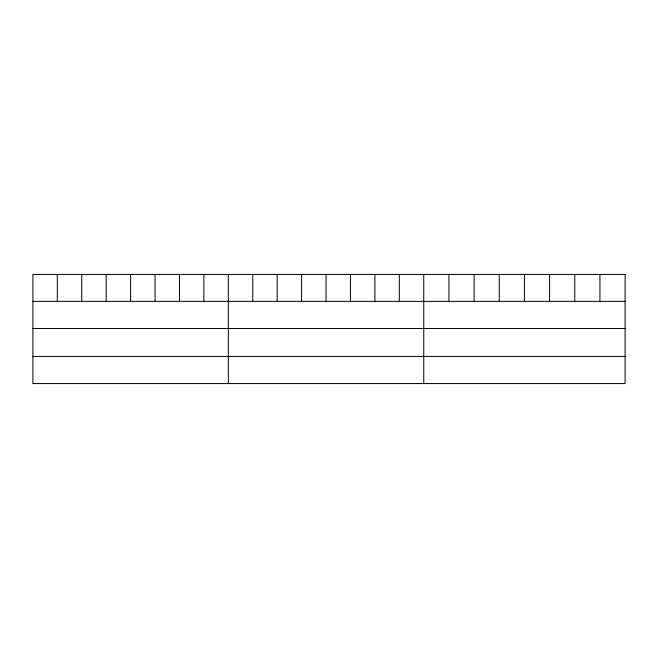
<?xml version="1.0" encoding="UTF-8"?>
<svg xmlns="http://www.w3.org/2000/svg" width="658" height="658" viewBox="0 0 658 658"><rect width="100%" height="100%" fill="white"/><g stroke="black" fill="none" stroke-linecap="round" stroke-linejoin="round"><path stroke-width="0.99" d="M32.9 301.38L625.1 301.38M32.9 328.498L625.1 328.498M32.9 356.439L625.1 356.439M599.932 274.435L599.932 301.38M574.763 274.435L574.763 301.38M549.595 274.435L549.595 301.38M524.426 274.435L524.426 301.38M499.257 274.435L499.257 301.38M474.089 274.435L474.089 301.38M448.92 274.435L448.92 301.38M423.752 274.435L423.752 383.565M399.324 274.435L399.324 301.38M374.896 274.435L374.896 301.38M350.467 274.435L350.467 301.38M326.039 274.435L326.039 301.38M301.611 274.435L301.611 301.38M277.183 274.435L277.183 301.38M252.754 274.435L252.754 301.38M228.326 274.435L228.326 383.565M203.898 274.435L203.898 301.38M179.469 274.435L179.469 301.38M155.041 274.435L155.041 301.38M130.613 274.435L130.613 301.38M106.185 274.435L106.185 301.38M81.757 274.435L81.757 301.38M57.328 274.435L57.328 301.38M625.1 274.435L32.9 274.435L32.9 383.565L625.1 383.565L625.1 274.435"/></g></svg>
